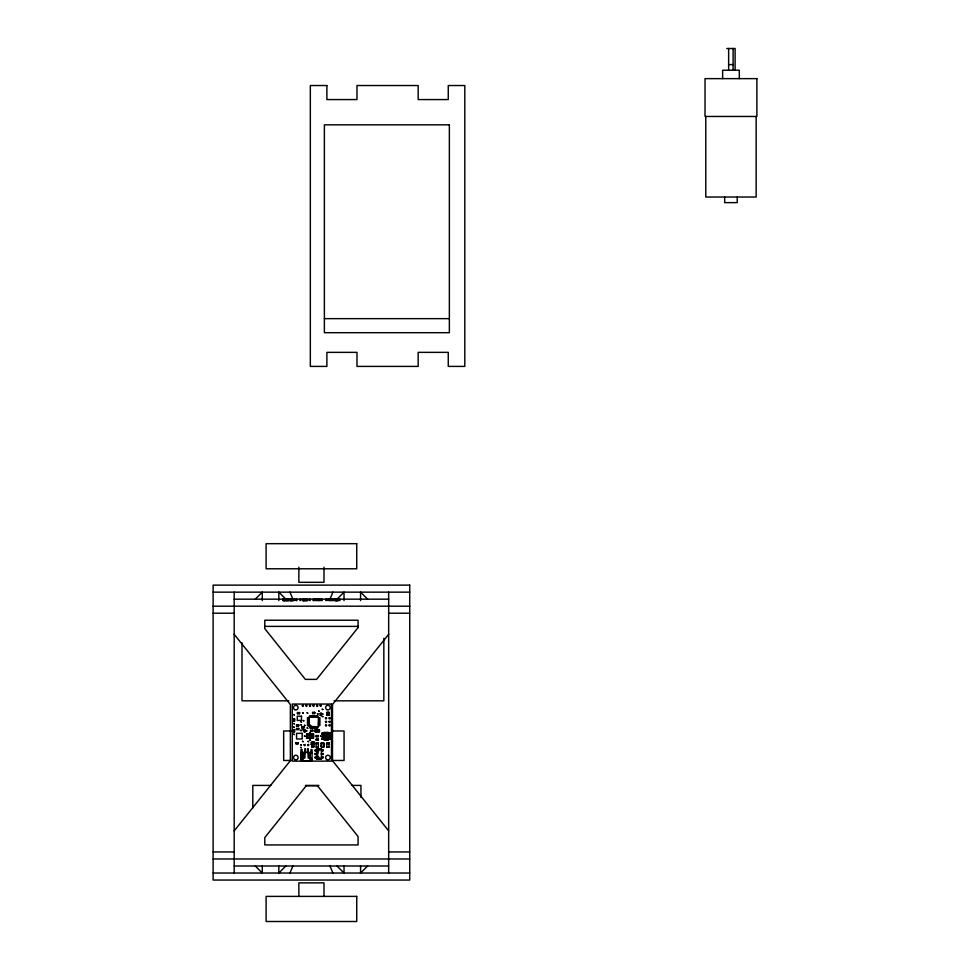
<?xml version="1.0" encoding="UTF-8"?>
<svg xmlns="http://www.w3.org/2000/svg" width="970" height="970" viewBox="0 0 970 970"><rect width="100%" height="100%" fill="white"/><g stroke="black" fill="none" stroke-linecap="round" stroke-linejoin="round"><path stroke-width="1.45" d="M329.994 739.104L329.994 738.4L329.849 739.104M329.994 733.199L329.849 733.902L329.849 733.199M322.258 733.199L322.258 733.902L322.416 733.199M328.054 739.807L327.908 738.4L330.625 738.4L330.625 739.104L327.811 739.564L327.157 737.309L328.442 734.375L327.242 735.078L327.86 733.781L326.126 734.605L324.732 733.781L325.023 735.078L322.501 734.169L322.476 738.146L324.21 739.807L328.054 739.807L329.751 738.121L329.776 734.157L328.018 732.532L324.21 732.495L325.205 734.92L324.683 736.703L326.502 737.649L327.52 735.49L325.205 734.92M324.259 732.556L324.635 733.55L323.531 734.654C324.441 738.558 321.021 738.497 324.938 737.127M319.154 730.131L315.104 730.386L319.069 730.046L318.96 731.574L319.118 730.361M317.59 759.037L317.59 748.925M329.679 734.254L327.63 733.55L328.03 732.52L329.545 734.387L327.63 733.55L322.586 734.254M328.539 734.472C327.775 738.655 331.352 738.291 327.157 737.309L327.666 735.963M323.192 738.134L322.501 738.121L324.222 739.091L322.501 738.121L327.63 738.752L328.733 737.649L328.721 734.642L329.776 734.157M317.59 749.082L316.559 751.702L317.942 751.702L320.403 748.925M329.982 599.169L332.892 592.149M289.957 873.024L292.867 866.004M327.157 737.309L328.49 734.423L328.49 737.552M324.586 736.218L323.762 737.552L326.005 737.685L324.235 739.77M327.63 733.55L330.625 733.199L330.625 733.902L327.908 733.902L328.054 732.495L329.072 734.157M324.235 739.091L323.677 734.714L324.707 733.732L327.86 733.781L326.854 734.787M324.623 736.46L323.762 737.552L325.762 737.649M388.667 634.283L332.492 704.499L332.492 760.674L388.667 830.89M234.182 830.89L290.357 760.674L290.357 704.499L234.182 634.283M317.942 751.702L316.559 753.108L317.942 753.108M255.255 599.169L262.276 592.149L262.276 600.575M328.539 737.576L327.557 738.558L326.259 737.685M323.689 743.032L321.446 743.032L323.689 743.032L323.689 747.106L321.446 747.106L321.446 743.032M285.847 866.004L278.827 873.024L278.827 866.004M367.606 866.004L360.573 873.024L360.573 866.004M324.683 736.703L323.762 737.552L325.52 737.576M324.441 733.308L323.277 734.387L324.307 733.247L321.64 733.199L321.64 733.902L324.356 733.902L324.283 732.568M329.715 734.217L329.715 738.085L327.86 739.613M323.531 737.649L324.635 738.752L328.988 737.915M326.381 734.629L327.86 733.781M319.275 731.21L315.141 731.21C315.88 729.052 313.577 733.866 318.96 731.574M325.108 737.309L323.762 737.552L325.302 737.455M323.531 734.654L322.501 734.169L323.18 734.157M726.809 48.5L735.102 48.5L735.102 70.216M728.64 64.602L733.102 64.602M324.38 318.645L449.365 318.645M213.121 592.149L409.728 592.149M234.182 599.169L388.667 599.169M213.121 606.189L409.728 606.189M213.121 613.21L234.291 613.21M388.558 613.21L409.728 613.21M264.628 626.39L358.185 626.39M288.781 700.825L242.003 700.825L242.003 642.77M334.044 700.825L383.841 700.825L383.841 638.308M320.221 713.556L321.337 713.556M326.793 714.187L329.036 714.187L329.036 715.314L326.793 715.314M320.221 715.242L321.337 715.242M308.727 717.836L307.332 717.836L308.727 718.358M318.56 717.836L319.967 717.836L318.56 718.358M308.727 718.915L307.332 718.915L308.727 719.437M318.56 718.915L319.967 718.915L318.56 719.437M293.473 719.255L294.589 719.255M308.727 720.007L307.332 720.007L308.727 720.516M318.56 720.007L319.967 720.007L318.56 720.516M293.473 720.94L294.589 720.94M308.727 721.086L307.332 721.086L308.727 721.607M318.56 721.086L319.967 721.086L318.56 721.607M308.727 722.165L307.332 722.165L308.727 722.686M318.56 722.165L319.967 722.165L318.56 722.686M308.727 723.244L307.332 723.244L308.727 723.765M318.56 723.244L319.967 723.244L318.56 723.765M308.727 724.323L307.332 724.323L308.727 724.845M318.56 724.323L319.967 724.323L318.56 724.845M308.727 725.402L307.332 725.402L308.727 725.924M318.56 725.402L319.967 725.402L318.56 725.924M304.071 726.676L301.828 726.676L301.828 727.791L304.071 727.791L304.071 726.676L303.998 727.791M293.473 729.961L294.589 729.961M304.168 729.961L305.295 729.961M291.218 730.98L283.664 730.98L283.664 760.468L291.218 760.468M331.983 730.98L344.059 730.98L344.059 760.468L331.983 760.468M293.473 731.647L294.589 731.647M304.168 731.647L305.295 731.647M324.356 732.641L327.908 732.641M322.476 734.157L323.204 734.217M312.437 735.793L313.577 735.793M312.437 736.497L313.577 736.497M329.06 738.097L329.776 738.146M324.356 739.104L321.64 739.104L321.64 738.4L324.356 738.4L324.283 739.734M324.356 739.661L327.908 739.661M311.297 742.438L312.425 742.438M313.092 742.438L314.207 742.438M316.087 742.959L318.342 742.959L318.342 747.179L316.087 747.179L316.087 742.959L318.196 742.959M321.446 743.456L320.67 743.456L321.446 744.014M323.689 743.456L324.465 744.014L323.689 744.014M316.087 743.663L318.342 743.663M326.793 743.663L329.036 743.663M311.297 744.123L312.425 744.123M313.092 744.123L314.207 744.123M311.297 744.342L312.425 744.342M323.689 744.79L324.465 744.79L323.689 745.348M321.446 746.124L320.67 746.124L321.446 746.682M323.689 746.124L324.465 746.124L323.689 746.682M316.535 749.082L321.458 749.082M300.967 752.417L312.061 752.417M302.094 753.12L300.967 753.12L301.039 757.594M310.933 753.12L312.061 753.12M304.507 753.896L303.113 753.896L303.113 760.844M308.521 753.896L309.915 753.896L309.915 760.844M302.094 758.031L303.113 758.031M309.915 758.031L310.933 758.031M316.535 758.879L321.458 758.879M302.094 759.789L300.967 759.789L300.967 749.616L302.094 749.616L302.094 752.417M310.933 759.789L312.061 759.789L312.061 749.616L310.933 749.616L310.933 752.417M270.836 785.421L252.806 785.421L252.806 808.022M305.38 785.421L318.887 785.421M351.94 785.421L360.949 785.421L360.949 797.473M213.121 851.951L234.291 851.951M388.558 851.951L409.728 851.951M213.121 858.971L409.728 858.971M234.182 866.004L388.667 866.004M213.121 873.024L409.728 873.024M325.884 734.629L324.732 733.781L325.641 734.69M324.598 735.963L323.762 734.751L324.732 735.49M326.502 737.649L327.533 738.522L326.732 737.576M328.988 734.387L327.86 732.689M324.441 738.995L323.277 737.915L324.392 739.019M367.606 599.169L360.573 592.149L360.573 600.575M323.689 747.106L321.446 747.106L321.507 743.093M337.002 866.004L344.023 873.024L344.023 866.004M255.255 866.004L262.276 873.024L262.276 866.004M323.762 734.751L324.647 735.721M289.957 592.149L292.867 599.169M329.982 866.004L332.892 873.024M317.59 758.879L316.559 756.26L317.942 756.26L320.403 759.037M328.005 732.532L328.018 733.211M756.139 116.461L756.139 197.031L705.784 197.031L705.784 116.461M739.298 78.631L739.298 70.216L722.626 70.216L722.626 78.631M737.236 197.031L737.236 202.633L724.675 202.633L724.675 197.031M733.102 48.5L733.102 70.216M728.64 48.5L728.64 70.216M388.667 592.149L388.667 873.024M344.023 600.575L344.023 592.149L337.002 599.169L337.111 600.575M339.949 599.169L339.949 600.575M338.918 599.169L338.918 600.575M338.554 599.169L338.433 600.575M337.984 599.169L337.984 600.575M337.633 599.169L337.633 600.575M337.463 599.169L337.56 600.575M336.99 600.575L336.82 599.169L336.687 600.575M336.457 599.169L336.396 600.575M336.226 599.169L336.335 600.575M336.02 599.169L336.141 600.575M335.814 599.169L335.814 600.575M335.632 599.169L335.741 600.575M335.39 600.575L335.45 599.169L335.196 600.575M335.087 599.169L335.111 600.575M334.371 599.169L334.371 600.575M333.486 599.169L333.486 600.575M332.843 599.169L332.843 600.575M332.528 599.169L332.528 600.575M331.716 599.169L331.716 600.575M331.303 599.169L331.303 600.575M330.685 599.169L330.685 600.575M330.067 599.169L330.067 600.575M329.764 599.169L329.764 600.575M329.121 599.169L329.121 600.575M328.757 712.404L328.757 713.532M328.757 714.187L328.757 715.314M328.903 742.959L326.926 742.959M328.903 747.179L326.926 747.179M328.612 713.459L328.612 712.477L327.217 712.477L327.217 713.459M328.03 599.169L328.03 600.575M327.072 712.404L327.072 713.532M327.072 714.187L327.072 715.314M326.793 599.169L326.793 600.575M326.866 714.187L326.866 715.314M325.75 599.169L325.75 600.575M323.992 567.183L323.992 582.315L298.857 582.315L298.857 567.183M323.992 896.474L323.992 882.858L298.857 882.858L298.857 896.474M323.616 743.093L323.616 747.033M322.671 734.338L322.671 737.964M322.343 738.4L322.258 739.104M322.125 599.169L322.125 600.575M321.409 599.169L321.409 600.575M320.524 599.169L320.524 600.575M319.87 599.169L319.87 600.575M319.566 599.169L319.566 600.575M319.178 729.864L319.178 731.744M318.754 599.169L318.754 600.575M318.621 729.864L318.621 731.744M318.342 599.169L318.342 600.575M318.051 735.587L318.051 736.715M318.051 739.152L318.051 740.28M318.196 747.179L316.232 747.179M317.724 599.169L317.724 600.575M317.687 716.963L317.687 715.569L317.178 716.963M317.687 726.797L317.687 728.203L317.178 726.797M317.493 729.864L317.493 731.744M317.105 599.169L317.105 600.575M316.96 729.864L316.935 731.744M316.79 599.169L316.79 600.575M316.608 716.963L316.608 715.569L316.087 716.963M316.608 726.797L316.608 728.203L316.087 726.797M316.365 735.587L316.365 736.715M316.365 739.152L316.365 740.28M316.159 599.169L316.159 600.575M315.808 729.864L315.808 731.744M315.808 750.125L315.844 750.828M315.808 753.629L315.844 754.333M315.844 757.146L315.808 757.849M315.771 750.125L315.747 750.828M315.747 753.629L315.771 754.333M315.747 757.146L315.771 757.849M315.529 716.963L315.529 715.569L315.007 716.963M315.529 726.797L315.529 728.203L315.007 726.797M315.25 729.864L315.25 731.744M315.056 599.169L315.056 600.575M314.486 712.404L314.486 713.532M314.45 716.963L314.45 715.569L313.928 716.963M314.45 726.797L314.45 728.203L313.928 726.797M314.219 599.169L314.219 600.575M313.601 745.93L313.601 747.058M313.371 599.169L313.371 600.575M313.371 716.963L313.371 715.569L312.849 716.963M313.371 726.797L313.371 728.203L312.849 726.797M313.455 746.985L313.455 746.003L312.049 746.003L312.049 746.985M313.358 599.169L313.237 600.575M313.237 734.047L313.237 735.187L312.534 734.047M313.237 738.255L313.237 737.115L312.534 738.255M312.801 712.404L312.801 713.532M312.534 730.24L312.534 731.368M312.291 716.963L312.291 715.569L311.77 716.963M312.279 726.797L312.279 728.203L311.77 726.797M312.122 734.047L312.122 735.187M312.122 737.115L312.122 738.255M311.916 745.93L311.916 747.058M311.418 734.047L311.418 735.187M311.418 737.115L311.418 738.255M311.503 758.698L311.503 760.916M311.2 716.963L311.2 715.569L310.691 716.963M311.2 726.797L311.2 728.203L310.679 726.797M310.994 734.047L310.994 735.187M310.994 737.115L310.994 738.255M310.933 758.673L310.933 760.916L302.094 760.844L302.094 758.673M310.849 730.24L310.849 731.368M310.133 599.169L310.242 600.575M310.291 734.047L310.291 735.187M310.291 737.115L310.291 738.255M310.133 752.417L310.133 757.17L308.521 757.17L308.521 752.417M310.121 716.963L310.121 715.569L309.6 716.963M310.121 726.797L310.121 728.203L309.6 726.797M309.866 734.047L309.866 735.187M309.866 737.115L309.866 738.255M309.284 599.169L309.284 600.575M309.163 734.047L309.163 735.187M309.163 737.115L309.163 738.255M308.751 734.047L308.751 735.187M308.751 737.115L308.751 738.255M308.266 748.791L308.266 758.334M308.048 734.047L308.048 735.187M308.048 737.115L308.048 738.255M307.599 599.169L307.563 600.575L307.441 599.169M307.623 734.047L307.623 735.187M307.623 737.115L307.623 738.255M307.563 748.791L307.563 752.49M307.199 599.169L307.26 600.575M306.981 599.169L306.981 600.575M306.92 734.047L306.92 735.187M306.92 737.115L306.92 738.255M306.641 599.169L306.641 600.575M306.387 599.169L306.375 600.575L306.29 599.169M305.999 599.169L305.999 600.575M305.78 599.169L305.768 600.575M305.392 599.169L305.368 600.575M305.465 748.791L305.465 752.49M305.235 599.169L305.247 600.575M305.065 599.169L305.065 600.575M304.677 599.169L304.798 600.575M304.762 748.791L304.762 758.334M304.507 752.417L304.507 757.17L302.895 757.17L302.895 752.417M304.277 599.169L304.362 600.575M304.143 599.169L304.107 600.575M303.95 599.169L303.95 600.575M303.792 599.169L303.755 600.575M303.792 726.676L303.792 727.791M303.064 599.169L303.21 600.575M303.004 599.169L303.004 600.575M302.834 599.169L302.688 600.575L302.64 599.169M302.106 726.676L302.106 727.791M301.888 726.676L301.888 727.791M301.524 758.698L301.524 760.916M300.894 599.169L300.894 600.575M299.863 599.169L299.863 600.575M299.33 712.586L299.33 713.702M298.445 724.893L298.445 726.009M298.445 728.458L298.445 729.573M297.899 742.717L297.899 743.844M297.644 712.586L297.644 713.702M296.868 599.169L296.868 600.575M296.759 724.893L296.759 726.009M296.759 728.458L296.759 729.573M296.335 599.169L296.335 600.575M296.226 742.717L296.226 743.844M296.092 599.169L296.092 600.575M294.577 599.169L294.577 600.575M293.546 599.169L293.546 600.575M292.613 599.169L292.613 600.575M292.249 599.169L292.249 600.575M292.079 599.169L292.079 600.575M291.679 599.169L291.558 600.575M291.461 599.169L291.388 600.575M291.218 599.169L291.279 600.575M291.061 599.169L291.061 600.575M290.879 599.169L290.879 600.575M290.636 599.169L290.636 600.575M290.479 599.169L290.418 600.575M289.23 599.169L289.23 600.575M288.733 599.169L288.733 600.575M288.539 599.169L288.539 600.575M288.296 599.169L288.296 600.575M287.944 599.169L287.944 600.575M287.52 599.169L287.52 600.575M287.375 599.169L287.375 600.575M287.168 599.169L287.168 600.575M287.023 599.169L286.902 600.575M286.599 599.169L286.599 600.575M286.453 599.169L286.453 600.575M286.235 599.169L286.235 600.575M285.823 600.575L285.823 599.169L278.827 592.149L278.827 600.575M285.41 599.169L285.41 600.575M285.18 599.169L285.18 600.575M285.047 599.169L285.047 600.575M284.743 599.169L284.743 600.575M284.622 599.169L284.477 600.575M284.271 599.169L284.271 600.575M284.125 599.169L284.125 600.575M284.028 599.169L284.028 600.575M283.689 599.169L283.689 600.575M283.349 599.169L283.349 600.575M283.094 599.169L283.094 600.575M282.949 599.169L282.949 600.575M234.182 592.149L234.182 873.024M309.588 725.233L310.679 725.475L309.588 725.233M293.716 714.575L294.334 714.926L293.716 714.575M293.716 723.487L294.334 723.85L293.716 723.487M293.716 727.051L294.334 727.415L293.716 727.051M293.716 734.193L294.334 734.545L293.716 734.193M302.325 705.481C302.482 708.306 304.859 704.196 302.325 705.481M302.64 712.792L303.258 713.144L302.64 712.792M300.858 721.704L301.476 722.068L300.858 721.704M305.902 705.481C306.047 708.306 308.424 704.196 305.902 705.481M300.858 724.736L301.476 725.099L300.858 724.736M300.373 730.337L300.991 730.689L300.373 730.337M303.234 720.516L303.84 720.868L303.234 720.516M302.276 729.379L302.895 729.731L302.276 729.379M307.102 712.792L307.72 713.144L307.102 712.792M309.466 705.481C309.612 708.306 311.988 704.196 309.466 705.481M304.422 725.269L305.041 725.633L304.422 725.269M300.858 744.887L301.476 745.251L300.858 744.887M300.7 747.409L301.318 747.761L300.7 747.409M302.519 741.322L303.137 741.674L302.519 741.322M304.422 735.975L305.041 736.327L304.422 735.975M306.205 730.628L306.823 730.98L306.205 730.628M307.102 727.949L307.72 728.3L307.102 727.949M313.031 705.481C313.177 708.306 315.553 704.196 313.031 705.481M304.107 744.705C304.265 747.543 306.641 743.432 304.107 744.705M316.596 705.481C316.741 708.306 319.118 704.196 316.596 705.481M309.769 732.411L310.388 732.762L309.769 732.411M307.987 741.322L308.606 741.674L307.987 741.322M307.684 744.705C307.829 747.543 310.206 743.432 307.684 744.705M309.879 739.928L310.497 740.292L309.879 739.928M317.445 713.678L318.063 714.041L317.445 713.678M318.693 711.01L319.312 711.362L318.693 711.01M320.161 705.481C320.318 708.306 322.683 704.196 320.161 705.481M322.258 709.228L322.877 709.579L322.258 709.228M322.258 713.678L322.877 714.041L322.258 713.678M322.258 716.357L322.877 716.709L322.258 716.357M320.476 735.975L321.094 736.327L320.476 735.975M325.508 717.958C325.665 720.795 328.042 716.672 325.508 717.958M325.508 721.522C325.665 724.36 328.042 720.237 325.508 721.522M325.508 725.099C325.665 727.924 328.042 723.814 325.508 725.099M329.085 717.958C329.23 720.795 331.607 716.672 329.085 717.958M329.085 721.522C329.23 724.36 331.607 720.237 329.085 721.522M329.085 725.099C329.23 727.924 331.607 723.814 329.085 725.099M358.075 627.566L316.608 679.388L305.368 679.388L264.786 628.657L264.786 620.23L358.075 620.23L358.075 627.566M306.241 785.773L264.786 837.607L264.786 844.931L358.075 844.931L358.075 836.516L317.481 785.773L306.241 785.773M309.151 716.963L308.727 726.372L318.136 726.797L318.56 717.388L309.151 716.963M756.879 78.631L705.032 78.631L705.032 116.461L756.879 116.461L756.879 78.631M326.89 85.53L310.339 85.53L310.339 366.405L326.89 366.405L326.89 352.365L356.984 352.365L356.984 366.405L418.167 366.405L418.167 352.365L448.261 352.365L448.261 366.405L464.812 366.405L464.812 85.53L448.261 85.53L448.261 99.57L418.167 99.57L418.167 85.53L356.984 85.53L356.984 99.57L326.89 99.57L326.89 85.53M449.365 124.839L324.38 124.839L324.38 332.686L449.365 332.686L449.365 124.839M356.742 543.673L266.107 543.673L266.107 568.784L356.742 568.784L356.742 543.673M409.728 585.128L213.121 585.128L213.121 880.045L409.728 880.045L409.728 585.128M331.485 704.05L292.249 704.05L292.249 761.123L331.485 761.123L331.485 704.05M314.765 712.404L312.522 712.404L312.522 713.532L314.765 713.532L314.765 712.404M329.036 712.404L326.793 712.404L326.793 713.532L329.036 713.532L329.036 712.404M299.609 712.586L297.366 712.586L297.366 713.702L299.609 713.702L299.609 712.586M321.337 713.265L320.221 713.265L320.221 715.52L321.337 715.52L321.337 713.265M301.488 716.212L297.269 716.212L297.269 720.419L301.488 720.419L301.488 716.212M294.589 718.976L293.473 718.976L293.473 721.219L294.589 721.219L294.589 718.976M298.724 724.893L296.468 724.893L296.468 726.009L298.724 726.009L298.724 724.893M298.724 728.458L296.468 728.458L296.468 729.573L298.724 729.573L298.724 728.458M294.589 729.682L293.473 729.682L293.473 731.926L294.589 731.926L294.589 729.682M305.295 729.682L304.168 729.682L304.168 731.926L305.295 731.926L305.295 729.682M319.457 729.889L314.971 729.889L314.971 731.707L319.457 731.707L319.457 729.889M312.813 730.24L310.558 730.24L310.558 731.368L312.813 731.368L312.813 730.24M302.191 733.344L296.577 733.344L296.577 738.958L302.191 738.958L302.191 733.344M313.577 734.047L306.556 734.047L306.556 738.255L313.577 738.255L313.577 734.047M318.342 735.587L316.087 735.587L316.087 736.715L318.342 736.715L318.342 735.587M318.342 739.152L316.087 739.152L316.159 740.28L318.342 740.28L318.269 739.152M312.425 742.232L311.297 742.232L311.297 744.402L312.425 744.402L312.425 742.159M314.207 742.159L313.092 742.159L313.092 744.402L314.207 744.402L314.207 742.159M298.19 742.717L295.935 742.717L295.935 743.844L298.19 743.844L298.19 742.717M329.036 742.959L326.793 742.959L326.793 747.179L329.036 747.179L329.036 742.959M313.88 745.93L311.637 745.93L311.637 747.058L313.88 747.058L313.88 745.93M321.458 748.925L316.535 748.925L316.535 759.037L321.458 759.037L321.458 748.925M316.669 750.125L314.741 750.125L314.741 750.828L316.669 750.828L316.669 750.125M323.252 750.125L321.325 750.125L321.325 750.828L323.252 750.828L323.252 750.125M316.669 753.629L314.741 753.629L314.741 754.333L316.669 754.333L316.669 753.629M323.252 753.629L321.325 753.629L321.325 754.333L323.252 754.333L323.252 753.629M316.669 757.146L314.741 757.146L314.741 757.849L316.669 757.849L316.669 757.146M323.252 757.146L321.325 757.146L321.325 757.849L323.252 757.849L323.252 757.146M356.742 896.389L266.107 896.389L266.107 921.5L356.742 921.5L356.742 896.389M322.258 750.828L322.258 750.125L322.149 750.828M322.258 754.333L322.258 753.629L322.234 754.333M322.258 757.849L322.258 757.146L322.185 757.849M303.464 600.575L303.464 599.169L303.392 600.575M293.001 600.575L293.001 599.169L292.904 600.575M290.139 600.575L290.163 599.169L290.078 600.575M326.757 709.628A2.316 2.316 0 0 0 330.236 707.615A2.316 2.316 0 0 0 326.757 705.614A2.316 2.316 0 0 0 326.757 709.628M294.65 709.628A2.316 2.316 0 0 0 298.129 707.615A2.316 2.316 0 0 0 294.65 705.614A2.316 2.316 0 0 0 294.65 709.628M294.65 759.558A2.316 2.316 0 0 0 298.129 757.546A2.316 2.316 0 0 0 294.65 755.545A2.316 2.316 0 0 0 294.65 759.558M326.757 759.558A2.316 2.316 0 0 0 330.236 757.546A2.316 2.316 0 0 0 326.757 755.545A2.316 2.316 0 0 0 326.757 759.558"/></g></svg>
